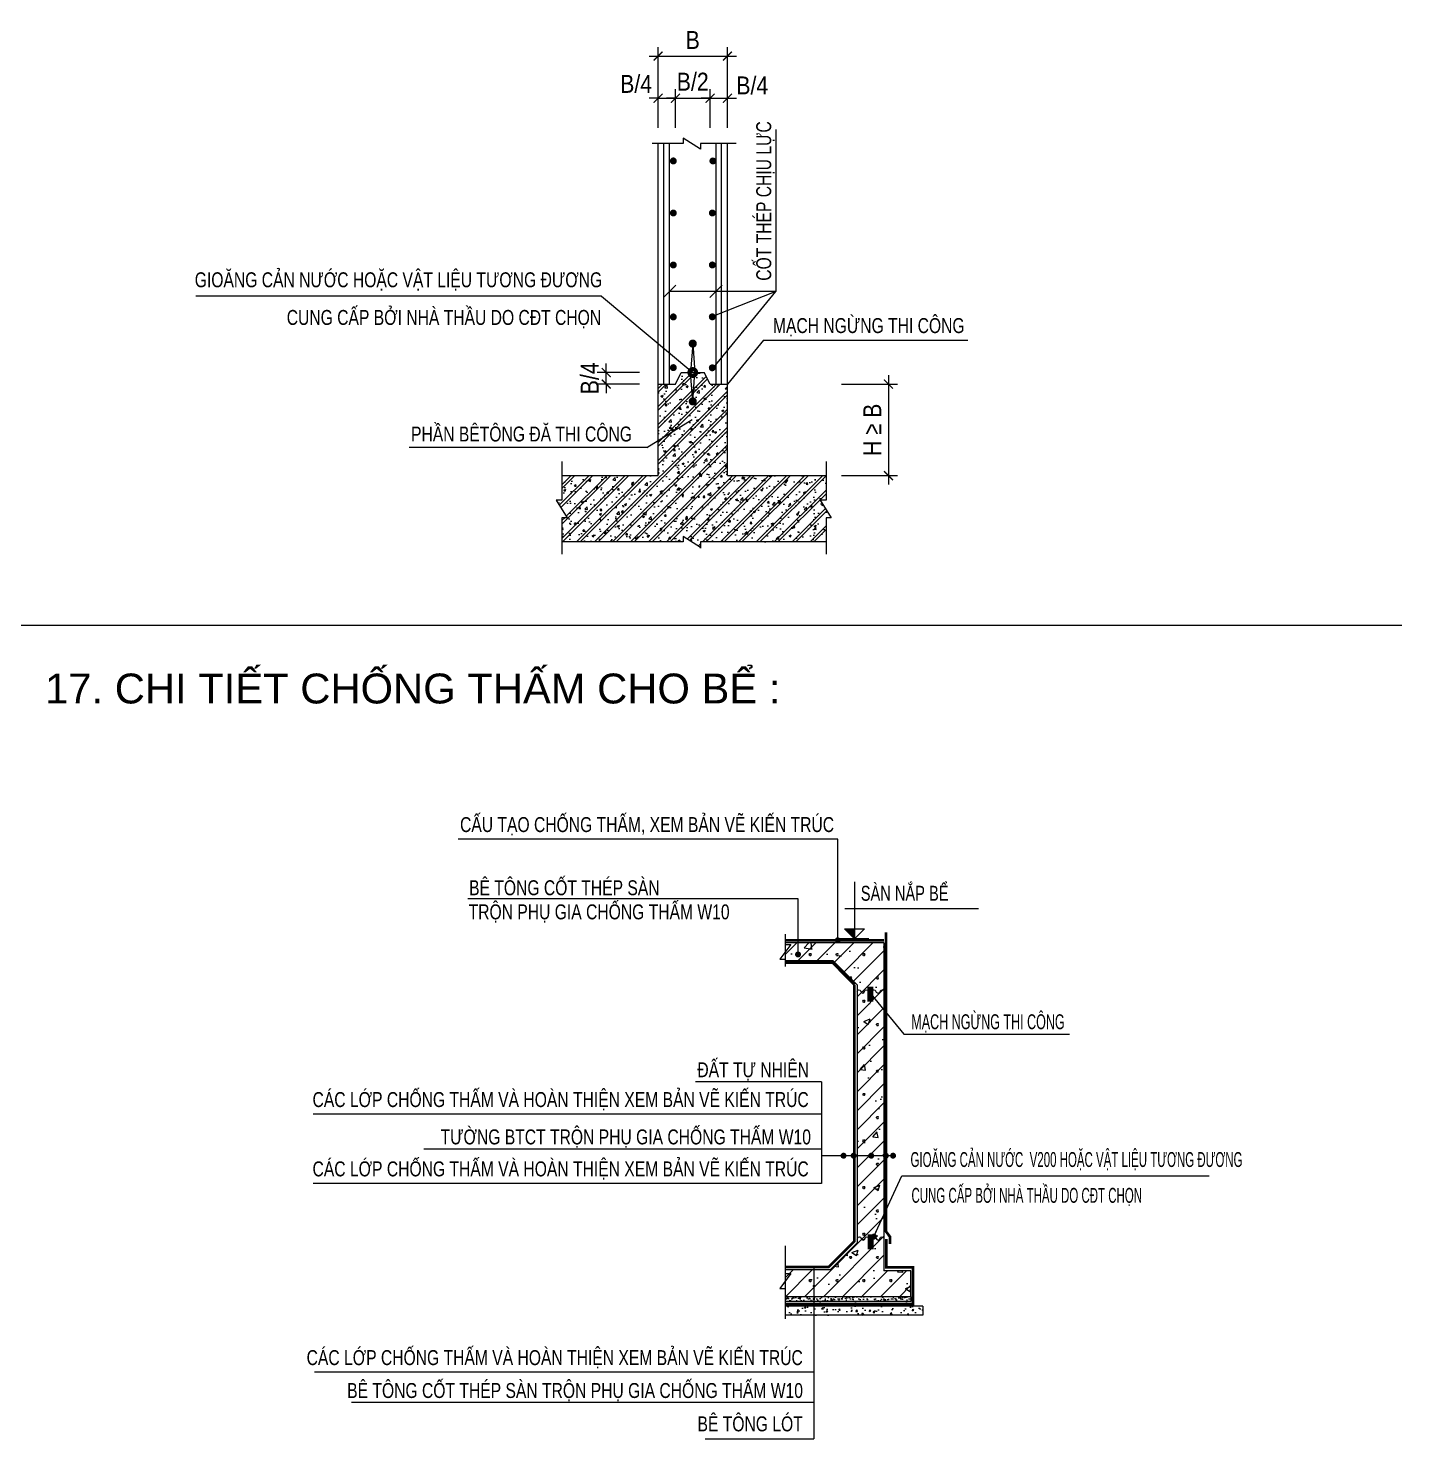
# Model space of a CAD drawing. Header units: millimetres. Extents: x 2163745 to 2518004, y -1043843 to -896215.
# Drawn here: x 2457944 to 2480923, y -967803 to -944199 of the extents above; entities that cross this region are included whole.
import ezdxf
from ezdxf.enums import TextEntityAlignment as Align

# ---------------------------------------------------------------- set-up
doc = ezdxf.new("R2010")
doc.units = ezdxf.units.MM
doc.header["$LTSCALE"] = 250
doc.header["$MEASUREMENT"] = 0
for name, pattern in [('DASHED', [0.75, 0.5, -0.25]), ('HIDDEN', [0.375, 0.25, -0.125]), ('HIDDEN2', [4.7625, 3.175, -1.5875])]:
    doc.linetypes.add(name, pattern=pattern)
doc.layers.get('0').update_dxf_attribs({"lineweight": 20})
doc.layers.get('DEFPOINTS').update_dxf_attribs({"color": 185, "lineweight": 20})
for name, color, linetype in [('bh', 7, 'Continuous'), ('BORDER', 3, 'Continuous'), ('CDC.03.BORDER', 3, 'Continuous'), ('CDC.05.STEEL', 4, 'Continuous'), ('CDC.06.TEXT', 2, 'Continuous'), ('CDC.10.HATCH', 9, 'Continuous'), ('CDC.11.NOTE', 8, 'Continuous'), ('CHI', 1, 'Continuous'), ('DIM', 1, 'Continuous'), ('HIDDEN', 8, 'HIDDEN2'), ('KCS_HIDDEN', 8, 'HIDDEN'), ('STEEL', 4, 'Continuous')]:
    doc.layers.add(name, color=color, linetype=linetype)
for name, color, linetype, lineweight in [('CDC.02.DIM', 1, 'Continuous', 18), ('Hatch', 251, 'Continuous', 20), ('TEXT', 3, 'Continuous', 15)]:
    doc.layers.add(name, color=color, linetype=linetype, lineweight=lineweight)
doc.styles.add('ARIAL', font='arial.ttf', dxfattribs={"width": 0.85})
doc.styles.add('KCS_SMTEXT', font='arial.ttf', dxfattribs={"width": 0.7})
doc.styles.add('vnsimplex', font='vnsimplex.shx', dxfattribs={"width": 0.65})
doc.dimstyles.new('A 1- 10', dxfattribs={"dimscale": 10, "dimtxt": 2, "dimasz": 1.5, "dimexe": 1.5, "dimexo": 0, "dimgap": 1, "dimtad": 1, "dimdec": 0, "dimzin": 0, "dimdsep": 46, "dimtxsty": 'ARIAL', "dimblk1": 'ARCHTICK', "dimblk2": 'ARCHTICK', "dimsah": 1, "dimcen": 1.5, "dimdle": 1.5, "dimclrd": 256, "dimclre": 256, "dimclrt": 2, "dimadec": 0, "dimazin": 0, "dimtfac": 0.0001, "dimtdec": 0, "dimtix": 1, "dimtmove": 2, "dimatfit": 3, "dimldrblk": 'DOT', "dimfxl": 200, "dimtolj": 1, "dimtzin": 0, "dimarcsym": 0})
doc.dimstyles.new('DIM1-25', dxfattribs={"dimscale": 1.2, "dimtxt": 250, "dimasz": 125, "dimexe": 125, "dimexo": 0.06, "dimgap": 100, "dimtad": 1, "dimdec": 0, "dimzin": 0, "dimdsep": 46, "dimtxsty": 'vnsimplex', "dimblk": 'ARCHTICK', "dimcen": 100, "dimdle": 125, "dimclrd": 256, "dimclre": 1, "dimclrt": 2, "dimadec": 0, "dimazin": 0, "dimtfac": 1, "dimtdec": 0, "dimtix": 1, "dimtmove": 2, "dimatfit": 0, "dimfxl": 1, "dimtolj": 1, "dimtzin": 0, "dimarcsym": 0})

# ---------------------------------------------------------------- blocks, each defined once
blk = doc.blocks.new('_ARCHTICK')
at = {"color": 0, "linetype": 'ByBlock', "ltscale": 4, "const_width": 0.15}
blk.add_lwpolyline([(-0.5, -0.5), (0.5, 0.5)], dxfattribs=at)
blk = doc.blocks.new('*D319')
at = {"layer": 'CDC.02.DIM', "color": 1, "lineweight": -2, "transparency": 16777216}
for p, q in [((2468172, -949961), (2467464, -949961)), ((2468172, -950154), (2467464, -950154))]:
    blk.add_line(p, q, dxfattribs=at)
at = {"layer": 'CDC.02.DIM', "lineweight": -2, "transparency": 16777216}
for p, q in [((2467614, -949961), (2467614, -949811)), ((2467614, -950154), (2467614, -949961)), ((2467614, -950154), (2467614, -950304))]:
    blk.add_line(p, q, dxfattribs=at)
at = {"layer": 'DEFPOINTS', "color": 0, "transparency": 16777216}
for p in [(2467614, -949961), (2468172, -949961), (2468172, -950154)]:
    blk.add_point(p, dxfattribs=at)
at = {"layer": 'CDC.02.DIM', "lineweight": -2, "transparency": 16777216, "xscale": 149.9999999999999, "yscale": 149.9999999999999, "zscale": 149.9999999999999}
for p, rotation in [((2467614, -949961), 270), ((2467614, -950154), 90)]:
    blk.add_blockref('_ARCHTICK', p, dxfattribs=dict(at, rotation=rotation))
at = {"layer": 'CDC.02.DIM', "color": 2, "transparency": 16777216, "insert": (2467339, -950057), "char_height": 300, "attachment_point": 5, "rotation": 90, "style": 'ARIAL'}
blk.add_mtext('\\A1;B/4', dxfattribs=at)
blk = doc.blocks.new('*D320')
at = {"layer": 'CDC.02.DIM', "color": 1, "lineweight": -2, "transparency": 16777216}
for p, q in [((2468771, -945867), (2468771, -945222)), ((2469351, -945867), (2469351, -945222))]:
    blk.add_line(p, q, dxfattribs=at)
at = {"layer": 'CDC.02.DIM', "lineweight": -2, "transparency": 16777216}
for p, q in [((2468771, -945372), (2468621, -945372)), ((2468771, -945372), (2469351, -945372)), ((2469351, -945372), (2469501, -945372))]:
    blk.add_line(p, q, dxfattribs=at)
at = {"layer": 'DEFPOINTS', "color": 0, "transparency": 16777216}
for p in [(2469351, -945372), (2468771, -945867), (2469351, -945867)]:
    blk.add_point(p, dxfattribs=at)
at = {"layer": 'CDC.02.DIM', "lineweight": -2, "transparency": 16777216, "xscale": 149.9999999999999, "yscale": 149.9999999999999, "zscale": 149.9999999999999}
blk.add_blockref('_ARCHTICK', (2468771, -945372), dxfattribs=at)
at = {"layer": 'CDC.02.DIM', "lineweight": -2, "transparency": 16777216, "xscale": 149.9999999999999, "yscale": 149.9999999999999, "zscale": 149.9999999999999, "rotation": 180}
blk.add_blockref('_ARCHTICK', (2469351, -945372), dxfattribs=at)
at = {"layer": 'CDC.02.DIM', "color": 2, "transparency": 16777216, "insert": (2469061, -945096), "char_height": 300, "attachment_point": 5, "style": 'ARIAL'}
blk.add_mtext('\\A1;B/2', dxfattribs=at)
blk = doc.blocks.new('*D321')
at = {"layer": 'CDC.02.DIM', "color": 1, "lineweight": -2, "transparency": 16777216}
for p, q in [((2468481, -945867), (2468481, -945222)), ((2468771, -945867), (2468771, -945222))]:
    blk.add_line(p, q, dxfattribs=at)
at = {"layer": 'CDC.02.DIM', "lineweight": -2, "transparency": 16777216}
for p, q in [((2468481, -945372), (2468331, -945372)), ((2468481, -945372), (2468771, -945372)), ((2468771, -945372), (2468921, -945372))]:
    blk.add_line(p, q, dxfattribs=at)
at = {"layer": 'DEFPOINTS', "color": 0, "transparency": 16777216}
for p in [(2468771, -945372), (2468481, -945867), (2468771, -945867)]:
    blk.add_point(p, dxfattribs=at)
at = {"layer": 'CDC.02.DIM', "lineweight": -2, "transparency": 16777216, "xscale": 149.9999999999999, "yscale": 149.9999999999999, "zscale": 149.9999999999999}
blk.add_blockref('_ARCHTICK', (2468481, -945372), dxfattribs=at)
at = {"layer": 'CDC.02.DIM', "lineweight": -2, "transparency": 16777216, "xscale": 149.9999999999999, "yscale": 149.9999999999999, "zscale": 149.9999999999999, "rotation": 180}
blk.add_blockref('_ARCHTICK', (2468771, -945372), dxfattribs=at)
at = {"layer": 'CDC.02.DIM', "color": 2, "transparency": 16777216, "insert": (2468114, -945133), "char_height": 300, "attachment_point": 5, "style": 'ARIAL'}
blk.add_mtext('\\A1;B/4', dxfattribs=at)
blk = doc.blocks.new('*D322')
at = {"layer": 'CDC.02.DIM', "color": 1, "lineweight": -2, "transparency": 16777216}
for p, q in [((2468481, -945867), (2468481, -944516)), ((2469641, -945867), (2469641, -944516))]:
    blk.add_line(p, q, dxfattribs=at)
at = {"layer": 'CDC.02.DIM', "lineweight": -2, "transparency": 16777216}
blk.add_line((2468331, -944666), (2469791, -944666), dxfattribs=at)
at = {"layer": 'DEFPOINTS', "color": 0, "transparency": 16777216}
for p in [(2469641, -944666), (2468481, -945867), (2469641, -945867)]:
    blk.add_point(p, dxfattribs=at)
at = {"layer": 'CDC.02.DIM', "lineweight": -2, "transparency": 16777216, "xscale": 149.9999999999999, "yscale": 149.9999999999999, "zscale": 149.9999999999999, "rotation": 180}
blk.add_blockref('_ARCHTICK', (2468481, -944666), dxfattribs=at)
at = {"layer": 'CDC.02.DIM', "lineweight": -2, "transparency": 16777216, "xscale": 149.9999999999999, "yscale": 149.9999999999999, "zscale": 149.9999999999999}
blk.add_blockref('_ARCHTICK', (2469641, -944666), dxfattribs=at)
at = {"layer": 'CDC.02.DIM', "color": 2, "transparency": 16777216, "insert": (2469061, -944396), "char_height": 300, "attachment_point": 5, "style": 'ARIAL'}
blk.add_mtext('\\A1;B', dxfattribs=at)
blk = doc.blocks.new('*D323')
at = {"layer": 'CDC.02.DIM', "color": 1, "lineweight": -2, "transparency": 16777216}
for p, q in [((2469351, -945867), (2469351, -945222)), ((2469641, -945867), (2469641, -945222))]:
    blk.add_line(p, q, dxfattribs=at)
at = {"layer": 'CDC.02.DIM', "lineweight": -2, "transparency": 16777216}
for p, q in [((2469351, -945372), (2469201, -945372)), ((2469351, -945372), (2469641, -945372)), ((2469641, -945372), (2469791, -945372))]:
    blk.add_line(p, q, dxfattribs=at)
at = {"layer": 'DEFPOINTS', "color": 0, "transparency": 16777216}
for p in [(2469641, -945372), (2469351, -945867), (2469641, -945867)]:
    blk.add_point(p, dxfattribs=at)
at = {"layer": 'CDC.02.DIM', "lineweight": -2, "transparency": 16777216, "xscale": 149.9999999999999, "yscale": 149.9999999999999, "zscale": 149.9999999999999}
blk.add_blockref('_ARCHTICK', (2469351, -945372), dxfattribs=at)
at = {"layer": 'CDC.02.DIM', "lineweight": -2, "transparency": 16777216, "xscale": 149.9999999999999, "yscale": 149.9999999999999, "zscale": 149.9999999999999, "rotation": 180}
blk.add_blockref('_ARCHTICK', (2469641, -945372), dxfattribs=at)
at = {"layer": 'CDC.02.DIM', "color": 2, "transparency": 16777216, "insert": (2470057, -945159), "char_height": 300, "attachment_point": 5, "style": 'ARIAL'}
blk.add_mtext('\\A1;B/4', dxfattribs=at)
blk = doc.blocks.new('*D324')
at = {"layer": 'CDC.02.DIM', "lineweight": -2, "transparency": 16777216}
blk.add_line((2472335, -950004), (2472335, -951836), dxfattribs=at)
at = {"layer": 'CDC.02.DIM', "color": 1, "lineweight": -2, "transparency": 16777216}
for p, q in [((2471548, -950154), (2472485, -950154)), ((2471548, -951686), (2472485, -951686))]:
    blk.add_line(p, q, dxfattribs=at)
at = {"layer": 'DEFPOINTS', "color": 0, "transparency": 16777216}
for p in [(2471548, -950154), (2471548, -951686), (2472335, -951686)]:
    blk.add_point(p, dxfattribs=at)
at = {"layer": 'CDC.02.DIM', "lineweight": -2, "transparency": 16777216, "xscale": 149.9999999999999, "yscale": 149.9999999999999, "zscale": 149.9999999999999}
for p, rotation in [((2472335, -950154), 90), ((2472335, -951686), 270)]:
    blk.add_blockref('_ARCHTICK', p, dxfattribs=dict(at, rotation=rotation))
at = {"layer": 'CDC.02.DIM', "color": 2, "transparency": 16777216, "insert": (2472065, -950920), "char_height": 300, "attachment_point": 5, "rotation": 90, "style": 'ARIAL'}
blk.add_mtext('\\A1;H {\\A0;\\fSymbol|b0|i0|c2|p17;³ }B', dxfattribs=at)
blk = doc.blocks.new('_DOT')
at = {"color": 0, "linetype": 'ByBlock', "ltscale": 10}
blk.add_line((-0.5, 0), (-1, 0), dxfattribs=at)
at = {"color": 0, "linetype": 'ByBlock', "ltscale": 10, "const_width": 0.5}
blk.add_lwpolyline([(-0.25, 0, 1), (0.25, 0, 1)], format="xyb", close=True, dxfattribs=at)

msp = doc.modelspace()

# ---------------------------------------------------------------- hatches: boundary and pattern name
at = {"layer": 'bh', "linetype": 'ByBlock', "ltscale": 2}
h = msp.add_hatch(dxfattribs=at)
h.set_pattern_fill('AR-SAND', color=8, scale=45, style=0)
h.set_pattern_definition([(37.5, (2345290.784, -165330.505), (-2.834701, 86.7070696), [0, -68.4, 0, -76.5, 0, -73.125]), (7.5, (2345290.78, -165330.5), (79.639952, 126.996573), [0, -36.9, 0, -61.65, 0, -23.625]), (327.5, (2345235.434, -165330.505), (140.136384, 0.2546574), [0, -22.5, 0, -81, 0, -105.75]), (317.5, (2345235.43, -165330.5), (135.275697, 39.4954), [0, -11.25, 0, -53.1, 0, -60.75])])
h.paths.add_polyline_path([(2472710.5, -965425), (2470609.5, -965425), (2470609.5, -965505), (2472710.5, -965505)])
at = {"layer": 'bh'}
h = msp.add_hatch(dxfattribs=at)
h.set_pattern_fill('AR-CONC', color=8, scale=40, angle=30, style=0)
h.set_pattern_definition([(80, (2452005.58, -357758.05), (261.01664, 121.71406), [30, -330]), (25, (2452005.58, -357758.05), (-198.5033, 232.81673), [24, -264]), (130.451444, (2452027.33, -357747.9), (62.51334, 354.53079), [25.49608, -280.45684]), (76.1842, (2451965.6, -357688.77), (402.8071, 156.1107), [45, -495]), (126.635635, (2451999.15, -357675.76), (128.95268, 524.37697), [38.24414, -420.6855]), (21.18416, (2451965.6, -357688.77), (128.95268, 524.37697), [36, -396]), (51, (2452010.22, -357686.09), (287.29845, -20.08986), [30, -330]), (356, (2452010.22, -357686.1), (-60.7431, 299.86241), [24, -264]), (101.451445, (2452034.17, -357687.76), (226.55534, 279.77254), [25.49608, -280.45684]), (67.5, (2452005.58, -357758.05), (-62.366473, 117.749785), [0, -260.8, 0, -268, 0, -265]), (37.5, (2452005.58, -357758.05), (12.24762, 189.242132), [0, -152.8, 0, -254.8, 0, -101]), (357.5, (2451928.33, -357802.65), (189.43249, 98.95125), [0, -100, 0, -312, 0, -414]), (347.5, (2451893.7, -357822.65), (182.00062, 151.314617), [0, -130, 0, -207.2, 0, -294])])
h.paths.add_polyline_path([(2472910.5, -965585), (2470609.5, -965585), (2470609.5, -965735), (2472910.5, -965735)])
at = {"layer": 'CDC.10.HATCH', "ltscale": 30}
h = msp.add_hatch(dxfattribs=at)
h.set_pattern_fill('BT-01', color=256, scale=50, style=0, pattern_type=2)
h.set_pattern_definition([(50, (2084443.2, -1084896.86), (358.6301, -31.37607), [37.5, -412.5]), (355, (2084443.2, -1084896.86), (-69.37567, 376.09607), [30, -330]), (100.4514, (2084473.08, -1084899.47), (289.2547, 344.71977), [31.8701, -350.57106]), (46.1842, (2084443.2, -1084796.86), (533.62052, -82.7595), [56.25, -618.75]), (96.6356, (2084487.66, -1084803.75), (467.33135, 487.05894), [47.80514, -525.8565]), (351.1842, (2084443.2, -1084796.86), (467.331, 487.0593), [45, -495]), (21, (2084493.2, -1084821.86), (298.45353, -201.30945), [37.5, -412.5]), (326, (2084493.2, -1084821.86), (121.65767, 362.57502), [30, -330]), (71.4514, (2084518.06, -1084838.63), (420.1113, 161.26525), [31.8701, -350.57106]), (37.5, (2084443.19, -1084896.86), (6.079928, 166.446927), [0, -326, 0, -335, 0, -331.25]), (7.5, (2084443.2, -1084896.86), (131.53477, 197.205856), [0, -191, 0, -318.5, 0, -126.25]), (327.5, (2084331.69, -1084896.86), (266.91122, -11.277436), [0, -125, 0, -390, 0, -517.5]), (317.5, (2084281.7, -1084896.86), (291.59308, 50.05249), [0, -162.5, 0, -259, 0, -367.5]), (45, (2084443.2, -1084896.86), (-150.26019, 150.26019), []), (45, (2084443.2, -1084835.6), (-150.26019, 150.26019), [])])
h.paths.add_polyline_path([(2471290.8, -951682.9), (2469641.4, -951682.9), (2469641.4, -950154), (2469351.4, -950154), (2469254.7, -949960.6), (2469118, -949960.6, -0.4142136), (2469061.3, -950017.3, -0.4142136), (2469004.7, -949960.6), (2468868, -949960.6), (2468771.3, -950154), (2468481.3, -950154), (2468481.3, -951682.9), (2466872.4, -951682.9), (2466872.4, -952098.7), (2466776, -952098.7), (2466959.5, -952390.2), (2466872.4, -952390.2), (2466872.3, -952793.8), (2468899.2, -952793.7), (2468899.2, -952706.6), (2469190.7, -952890.1), (2469190.7, -952793.7), (2471290.8, -952793.7), (2471290.8, -952390.2), (2471378, -952390.2), (2471194.5, -952098.7), (2471290.8, -952098.7)])
h.paths.add_polyline_path([(2469061.3, -950478, -1), (2469061.3, -950410.1, -1)], flags=16)
at = {"layer": 'CDC.10.HATCH'}
h = msp.add_hatch(dxfattribs=at)
h.set_pattern_fill('BETONG', color=256, scale=150, style=0, pattern_type=2)
h.set_pattern_definition([(0, (-16808.04, -20122.7), (0, 779.42286), [18.75, -431.25]), (0, (-16808.04, -20090.2), (0, 779.42286), [18.75, -431.25]), (120, (-16808.04, -20122.7), (-675, -389.71143), [18.75, -431.25]), (120, (-16779.9, -20106.5), (-675, -389.71143), [18.75, -431.25]), (0, (-16583.04, -19733), (0, 779.42286), [18.75, -431.25]), (0, (-16583.04, -19700.5), (0, 779.42286), [18.75, -431.25]), (120, (-16583.04, -19733), (-675, -389.71143), [18.75, -431.25]), (120, (-16554.9, -19716.8), (-675, -389.71143), [18.75, -431.25]), (60, (-16789.3, -20122.7), (-675, 389.71143), [18.75, -431.25]), (60, (-16817.4, -20106.5), (-675, 389.71143), [18.75, -431.25]), (60, (-16564.3, -20512.4), (-675, 389.71143), [18.75, -431.25]), (60, (-16592.4, -20496.2), (-675, 389.71143), [18.75, -431.25]), (45, (-16808.04, -20122.71), (-159.099026, 159.099026), []), (50, (-16808, -20122.7), (1075.89027, -94.1282), [112.5, -1237.5]), (355, (-16808, -20122.7), (-208.127, 1128.2882), [90, -990]), (100.4514, (-16718.4, -20130.6), (867.76407, 1034.1593), [95.6103, -1051.71317]), (46.1842, (-16808, -19822.7), (1600.8616, -248.2785), [168.75, -1856.25]), (96.6356, (-16674.6, -19843.4), (1401.9941, 1461.1768), [143.4154, -1577.5695]), (351.1842, (-16808, -19822.7), (1401.9929, 1461.1779), [135, -1485]), (21, (-16658, -19897.7), (895.36058, -603.92834), [112.5, -1237.5]), (326, (-16658, -19897.7), (364.973, 1087.72507), [90, -990]), (71.4514, (-16583.4, -19948), (1260.33394, 483.79575), [95.6103, -1051.71317]), (37.5, (-16808.04, -20122.7), (18.239783, 499.34078), [0, -978, 0, -1005, 0, -993.75]), (7.5, (-16808.04, -20122.7), (394.60431, 591.61757), [0, -573, 0, -955.5, 0, -378.75]), (327.5, (-17142.54, -20122.7), (800.733654, -33.83231), [0, -375, 0, -1170, 0, -1552.5]), (317.5, (-17292.54, -20122.7), (874.77925, 150.15747), [0, -487.5, 0, -777, 0, -1102.5])])
h.paths.add_polyline_path([(2472260.5, -959504.8), (2470609.5, -959504.8), (2470609.5, -959804.8), (2471410.5, -959804.8), (2471810.5, -960204.8), (2471810.5, -964525), (2471360.5, -964975), (2470609.5, -964975), (2470609.5, -965425), (2472710.5, -965425), (2472710.5, -964989.7), (2472260.5, -964989.7)])

# ---------------------------------------------------------------- linework, layer by layer
at = {"color": 5, "linetype": 'DASHED', "ltscale": 100, "const_width": 45}
msp.add_lwpolyline([(2472360.5, -964542.8), (2472360.5, -964422.8), (2472296.7, -964336.6), (2472296.7, -959327.1)], dxfattribs=at)
at = {"color": 6, "linetype": 'DASHED', "ltscale": 100, "const_width": 45}
for points in [[(2471766.2, -960204.8), (2471402.7, -959836.7), (2470609.5, -959836.7)], [(2470609.5, -964929.5), (2471332.5, -964929.5), (2471766.2, -964495.8), (2471766.2, -960204.8)]]:
    msp.add_lwpolyline(points, dxfattribs=at)
at = {"color": 1, "linetype": 'DASHED', "ltscale": 100, "const_width": 45}
msp.add_lwpolyline([(2472300.6, -964462.1), (2472300.6, -964934.3), (2472748.3, -964934.3), (2472748.3, -965546.3), (2470609.5, -965546.3)], dxfattribs=at)
at = {"layer": 'BORDER'}
for p, q in [((2472260.5, -959504.8), (2470609.5, -959504.8)), ((2472260.5, -959504.8), (2472260.5, -964989.7)), ((2471410.5, -959804.8), (2470609.5, -959804.8)), ((2471410.5, -959804.8), (2471810.5, -960204.8)), ((2471810.5, -960204.8), (2471810.5, -964525)), ((2471810.5, -964525), (2471360.5, -964975)), ((2471360.5, -964975), (2470609.5, -964975)), ((2472710.5, -964989.7), (2472260.5, -964989.7)), ((2472710.5, -965425), (2472710.5, -964989.7)), ((2472260.5, -965425), (2470609.5, -965425)), ((2472710.5, -965425), (2470609.5, -965425)), ((2472910.5, -965585), (2470609.5, -965585)), ((2472910.5, -965585), (2472910.5, -965735)), ((2472910.5, -965735), (2470609.5, -965735))]:
    msp.add_line(p, q, dxfattribs=at)
at = {"layer": 'BORDER', "color": 6, "ltscale": 2}
for p, q in [((2470609.5, -959504.8), (2470609.5, -959804.8)), ((2470609.5, -964975), (2470609.5, -965425))]:
    msp.add_line(p, q, dxfattribs=at)
at = {"layer": 'BORDER', "color": 6, "ltscale": 2, "const_width": 100}
for points in [[(2472032.6, -960236.2), (2472032.6, -960490.2)], [(2472036.8, -964379.9), (2472036.8, -964633.9)]]:
    msp.add_lwpolyline(points, dxfattribs=at)
at = {"layer": 'CDC.03.BORDER'}
for p, q in [((2468481.3, -951682.9), (2468481.3, -946126)), ((2469641.4, -951682.9), (2469641.4, -946125.9)), ((2468771.3, -950154), (2468868, -949960.6)), ((2468868, -949960.6), (2469254.7, -949960.6)), ((2469351.4, -950154), (2469254.7, -949960.6)), ((2468481.3, -950154), (2468771.3, -950154)), ((2469351.4, -950154), (2469641.4, -950154)), ((2466872.4, -951682.9), (2468481.3, -951682.9)), ((2469641.4, -951682.9), (2471290.8, -951682.9)), ((2457608.5, -954188.6), (2480922.7, -954188.6))]:
    msp.add_line(p, q, dxfattribs=at)
for points in [[(2469785.3, -946125.9), (2469190.7, -946125.9), (2469190.7, -946222.2), (2468899.2, -946038.7), (2468899.2, -946125.9), (2468381.6, -946126.1)], [(2466872.4, -951449.1), (2466872.4, -952098.7), (2466776, -952098.7), (2466959.5, -952390.2), (2466872.4, -952390.2), (2466872.2, -952998.5)], [(2471290.8, -951449.1), (2471290.8, -952098.7), (2471194.5, -952098.7), (2471378, -952390.2), (2471290.8, -952390.2), (2471290.7, -952998.5)], [(2471290.8, -952793.7), (2469190.7, -952793.7), (2469190.7, -952890.1), (2468899.2, -952706.6), (2468899.2, -952793.7), (2466872.4, -952793.8)]]:
    msp.add_lwpolyline(points, dxfattribs=at)
at = {"layer": 'CDC.03.BORDER', "const_width": 68}
msp.add_lwpolyline([(2469061.3, -950017.3, 1), (2469061.3, -949904, 1)], format="xyb", close=True, dxfattribs=at)
at = {"layer": 'CDC.05.STEEL'}
for p, q in [((2468577.9, -950154), (2468577.9, -946126)), ((2468672.3, -950154), (2468672.3, -946126)), ((2469450.4, -950154), (2469450.4, -946125.9)), ((2469544.7, -950154), (2469544.7, -946125.9)), ((2469061.3, -949477.3), (2469026.3, -949960.6)), ((2469061.3, -949477.3), (2469096.4, -949960.6)), ((2469061.3, -950444), (2469026.3, -949960.6)), ((2469061.3, -950444), (2469096.4, -949960.6))]:
    msp.add_line(p, q, dxfattribs=at)
for points, const_width in [([(2468736.4, -946449, 1), (2468736.4, -946391, 1)], 58), ([(2469398.2, -946449.7, 1), (2469398.2, -946391.7, 1)], 58), ([(2468736.4, -947320.3, 1), (2468736.4, -947262.3, 1)], 58), ([(2469388.2, -947320.3, 1), (2469388.2, -947262.3, 1)], 58), ([(2468736.4, -948191.1, 1), (2468736.4, -948133.1, 1)], 58), ([(2469388.2, -948189.7, 1), (2469388.2, -948131.7, 1)], 58), ([(2468736.4, -949059.3, 1), (2468736.4, -949001.3, 1)], 58), ([(2469388.2, -949058.1, 1), (2469388.2, -949000.1, 1)], 58), ([(2469061.3, -949443.3, -1), (2469061.3, -949511.2, -1)], 68), ([(2468736.4, -949907.4, 1), (2468736.4, -949849.4, 1)], 58), ([(2469388.2, -949910.8, 1), (2469388.2, -949852.8, 1)], 58), ([(2469061.3, -950478, 1), (2469061.3, -950410.1, 1)], 68)]:
    msp.add_lwpolyline(points, format="xyb", close=True, dxfattribs=dict(at, const_width=const_width))
at = {"layer": 'CDC.10.HATCH', "const_width": 47}
msp.add_lwpolyline([(2472260.5, -959461.7), (2470609.5, -959461.7)], dxfattribs=at)
at = {"layer": 'CDC.11.NOTE'}
for p, q in [((2468570.7, -948704.9), (2468775.8, -948499.8)), ((2470450.4, -948602.4), (2468672.3, -948602.4)), ((2469348.8, -948704.9), (2469553.9, -948499.8)), ((2469421.3, -949864.8), (2470450.4, -948602.4)), ((2470450.4, -948602.4), (2469421.3, -949014)), ((2467534.8, -948685.2), (2469061.3, -949960.6)), ((2470242.3, -949419.6), (2469641.4, -950154)), ((2468290.9, -951213.6), (2469051.9, -950744.2)), ((2471216.3, -961830.8), (2469104.8, -961830.8)), ((2471216.3, -961830.8), (2471216.3, -963529.2)), ((2471216.3, -962369.3), (2462712.3, -962369.3)), ((2471216.3, -962954.3), (2464564.3, -962954.3)), ((2471216.3, -963529.2), (2462712.3, -963529.2)), ((2471087.3, -964930.2), (2471087.3, -967802.6)), ((2471087.3, -966687.3), (2462732.2, -966687.3)), ((2471087.3, -967197.7), (2463351.1, -967197.7)), ((2469270.9, -967802.6), (2471087.3, -967802.6))]:
    msp.add_line(p, q, dxfattribs=at)
for points in [[(2470450.4, -945891.5), (2470450.4, -948602.4)], [(2467534.8, -948685.2), (2460745.6, -948685.2)], [(2470242.3, -949419.6), (2473661.1, -949419.6)], [(2468290.9, -951213.6), (2464315.8, -951213.6)], [(2472272.3, -963065.6), (2471216.3, -963065.6)]]:
    msp.add_lwpolyline(points, dxfattribs=at)
at = {"layer": 'CHI'}
for p, q in [((2471767.4, -958485.1), (2471767.4, -959438.3)), ((2472005.8, -959438.3), (2471507.9, -959438.3)), ((2471597.7, -959268.6), (2471937.1, -959268.6))]:
    msp.add_line(p, q, dxfattribs=at)
at = {"layer": 'DIM', "linetype": 'ByBlock', "ltscale": 2}
for points in [[(2470609.5, -959360.9), (2470609.5, -959529.8), (2470703.3, -959529.8), (2470515.8, -959779.8), (2470609.5, -959779.8), (2470609.5, -959898.6)], [(2470609.5, -964574.6), (2470609.5, -965036.4), (2470703.3, -965036.4), (2470515.8, -965286.4), (2470609.5, -965286.4), (2470609.5, -965796.4)]]:
    msp.add_lwpolyline(points, dxfattribs=at)
at = {"layer": 'Hatch'}
msp.add_solid([(2471597.7, -959268.6), (2471767.4, -959438.3), (2471767.4, -959268.6)], dxfattribs=at)
at = {"layer": 'HIDDEN', "linetype": 'ByBlock'}
for p, q in [((2472710.5, -965505), (2470609.5, -965505)), ((2472710.5, -965425), (2472710.5, -965505))]:
    msp.add_line(p, q, dxfattribs=at)
at = {"layer": 'KCS_HIDDEN', "const_width": 17.8}
for points in [[(2471074.8, -964930.2, -1), (2471099.8, -964930.2, -1)], [(2471074.8, -965245.3, -1), (2471099.8, -965245.3, -1)], [(2471074.8, -965463.7, -1), (2471099.8, -965463.7, -1)], [(2471074.8, -965463.7, -1), (2471099.8, -965463.7, -1)], [(2471074.8, -965546.3, -1), (2471099.8, -965546.3, -1)], [(2471074.8, -965546.3, -1), (2471099.8, -965546.3, -1)], [(2471096.2, -965463.7, -1), (2471078.4, -965463.7, -1)], [(2471096.2, -965463.7, -1), (2471078.4, -965463.7, -1)], [(2471096.2, -965546.3, -1), (2471078.4, -965546.3, -1)], [(2471096.2, -965546.3, -1), (2471078.4, -965546.3, -1)]]:
    msp.add_lwpolyline(points, format="xyb", close=True, dxfattribs=at)
at = {"layer": 'STEEL'}
for points in [[(2471810.5, -960316.7, -0.8660311), (2471873.2, -960316.7, 0.8660311), (2471935.9, -960316.7, -0.8660311), (2471998.6, -960316.7, 0.8660311), (2472061.3, -960316.7, -0.8660311), (2472124, -960316.7, 0.736079), (2472197.8, -960316.7, -0.8660311), (2472260.5, -960316.7)], [(2471817.7, -964450.8, -0.8660311), (2471880.4, -964450.8, 0.8660311), (2471943.1, -964450.8, -0.8660311), (2472005.8, -964450.8, 0.8660311), (2472068.5, -964450.8, -0.8660311), (2472131.2, -964450.8, 0.8660311), (2472193.9, -964450.8, -0.8660311), (2472256.6, -964450.8)]]:
    msp.add_lwpolyline(points, format="xyb", dxfattribs=at)
for centre, start, end in [((2471786.4, -964446.3), 319.64886, 351.78717), ((2472288, -964446.3), 188.21283, 209.78147)]:
    msp.add_arc(centre, 31.7, start, end, dxfattribs=at)
at = {"layer": 'TEXT', "color": 1, "linetype": 'ByBlock'}
for p, q in [((2471603.6, -958926.7), (2473841, -958926.7)), ((2471767.4, -959438.3), (2471597.7, -959268.6)), ((2471767.4, -959438.3), (2471937.1, -959268.6))]:
    msp.add_line(p, q, dxfattribs=at)

# ---------------------------------------------------------------- block references
at = {"layer": 'CDC.11.NOTE', "xscale": 100, "yscale": 100, "zscale": 100}
for p in [(2471583.8, -963065.6), (2471753.5, -963065.6), (2472046.6, -963065.6), (2472292.1, -963065.6), (2472412.4, -963065.6)]:
    msp.add_blockref('_DOT', p, dxfattribs=at)

# ---------------------------------------------------------------- texts
at = {"layer": 'CDC.06.TEXT', "style": 'ARIAL', "width": 0.75}
msp.add_text('CỐT THÉP CHỊU LỰC', height=250, rotation=90, dxfattribs=at).set_placement((2470248.9, -948425.1), align=Align.MIDDLE_LEFT)
for s, p in [('GIOĂNG CẢN NƯỚC HOẶC VẬT LIỆU TƯƠNG ĐƯƠNG', (2460730.2, -948409.2)), ('CUNG CẤP BỞI NHÀ THẦU DO CĐT CHỌN', (2462269.1, -949039.2)), ('MẠCH NGỪNG THI CÔNG', (2470402.8, -949175.4)), ('PHẦN BÊTÔNG ĐĂ THI CÔNG ', (2464348.6, -950989.7))]:
    msp.add_text(s, height=250, dxfattribs=at).set_placement(p, align=Align.MIDDLE_LEFT)
at = {"layer": 'CDC.06.TEXT', "color": 4, "style": 'ARIAL'}
msp.add_text('17. CHI TIẾT CHỐNG THẤM CHO BỂ :', height=500, dxfattribs=at).set_placement((2458226.6, -955248.2), align=Align.MIDDLE_LEFT)
at = {"layer": 'CDC.06.TEXT', "extrusion": (0, -0.031904, 0.999491), "style": 'ARIAL', "width": 0.75}
for s, p in [('CẤU TẠO CHỐNG THẤM, XEM BẢN VẼ KIẾN TRÚC', (2465168.4, -957162.6, 30544.7)), ('BÊ TÔNG CỐT THÉP SÀN', (2465319.6, -958219.3, 30578.4)), ('TRỘN PHỤ GIA CHỐNG THẤM W10', (2465311.9, -958622.8, 30578.4)), ('ĐẤT TỰ NHIÊN', (2469138.3, -961263.4, 30675.6)), ('TƯỜNG BTCT TRỘN PHỤ GIA CHỐNG THẤM W10', (2464842.9, -962386.4, 30711.5)), ('BÊ TÔNG CỐT THÉP SÀN TRỘN PHỤ GIA CHỐNG THẤM W10', (2463279.9, -966627.7, 30846.8))]:
    msp.add_text(s, height=250, dxfattribs=at).set_placement(p)
at = {"layer": 'CDC.06.TEXT', "style": 'ARIAL', "width": 0.75}
for s, p in [('CÁC LỚP CHỐNG THẤM VÀ HOÀN THIỆN XEM BẢN VẼ KIẾN TRÚC', (2462700.5, -962001.3)), ('CÁC LỚP CHỐNG THẤM VÀ HOÀN THIỆN XEM BẢN VẼ KIẾN TRÚC', (2462700.5, -963161.2)), ('CÁC LỚP CHỐNG THẤM VÀ HOÀN THIỆN XEM BẢN VẼ KIẾN TRÚC', (2462601.5, -966319.3)), ('BÊ TÔNG LÓT', (2469141.2, -967427.6))]:
    msp.add_text(s, height=250, dxfattribs=at).set_placement(p, align=Align.TOP_LEFT)
at = {"layer": 'TEXT', "linetype": 'ByBlock', "style": 'KCS_SMTEXT', "width": 0.7}
msp.add_text('SÀN NẮP BỂ', height=250, dxfattribs=at).set_placement((2471872.4, -958674.7), align=Align.MIDDLE_LEFT)
at = {"layer": 'TEXT', "style": 'KCS_SMTEXT', "width": 0.6}
msp.add_text('MẠCH NGỪNG THI CÔNG', height=250, dxfattribs=at).set_placement((2472717.8, -960949.5))
at = {"layer": 'TEXT', "style": 'KCS_SMTEXT', "width": 0.55}
for s, p in [('GIOĂNG CẢN NƯỚC  V200 HOẶC VẬT LIỆU TƯƠNG ĐƯƠNG', (2472704.1, -963129.6)), ('CUNG CẤP BỞI NHÀ THẦU DO CĐT CHỌN', (2472720.8, -963729.2))]:
    msp.add_text(s, height=250, dxfattribs=at).set_placement(p, align=Align.MIDDLE_LEFT)

# ---------------------------------------------------------------- dimensions: what is measured, and where the dimension line sits
at = {"layer": 'CDC.02.DIM'}
for base, p1, p2, angle, text, picture, middle in [((2469641.4, -944666.3), (2468481.3, -945867), (2469641.4, -945867), 180, 'B', '*D322', (2469061.3, -944396.3)), ((2469351.4, -945371.6), (2468771.3, -945867), (2469351.4, -945867), 180, 'B/2', '*D320', (2469061.3, -945096.5)), ((2467613.9, -949960.6), (2468172.3, -950154), (2468172.3, -949960.6), 270, 'B/4', '*D319', (2467338.8, -950057.3)), ((2472335.5, -951686.2), (2471548.3, -950154), (2471548.3, -951686.2), 90, 'H {\\A0;\\fSymbol|b0|i0|c2|p17;³ }B', '*D324', (2472065.5, -950920.1))]:
    dim = msp.add_linear_dim(base=base, p1=p1, p2=p2, angle=angle, text=text, dimstyle='DIM1-25', override={"dimtxsty": 'ARIAL'}, dxfattribs=at)
    dim.commit()
    dim.dimension.update_dxf_attribs({"geometry": picture, "text_midpoint": middle})
for base, p1, p2, picture, middle in [((2468771.3, -945371.6), (2468481.3, -945867), (2468771.3, -945867), '*D321', (2468113.8, -945133.1)), ((2469641.4, -945371.6), (2469351.4, -945867), (2469641.4, -945867), '*D323', (2470056.8, -945159.2))]:
    dim = msp.add_linear_dim(base=base, p1=p1, p2=p2, angle=180, text='B/4', dimstyle='DIM1-25', override={"dimtxsty": 'ARIAL'}, dxfattribs=at)
    dim.commit()
    dim.dimension.update_dxf_attribs({"geometry": picture, "text_midpoint": middle, "dimtype": 160})

# ---------------------------------------------------------------- leaders
at = {"layer": 'CDC.11.NOTE'}
for points in [[(2471487.2, -959461.7), (2471487.2, -957767.9), (2465139.4, -957767.9)], [(2470822.3, -959698.4), (2470822.3, -958769.5), (2465297.3, -958769.5)], [(2472031.2, -960343.8), (2472590.8, -961032), (2475365, -961032)], [(2472091.9, -964419.4), (2472557.5, -963403.8), (2477701.5, -963403.8)]]:
    msp.add_leader(points, dimstyle='A 1- 10', override={"dimasz": 10}, dxfattribs=at)

doc.saveas('drawing.dxf')
